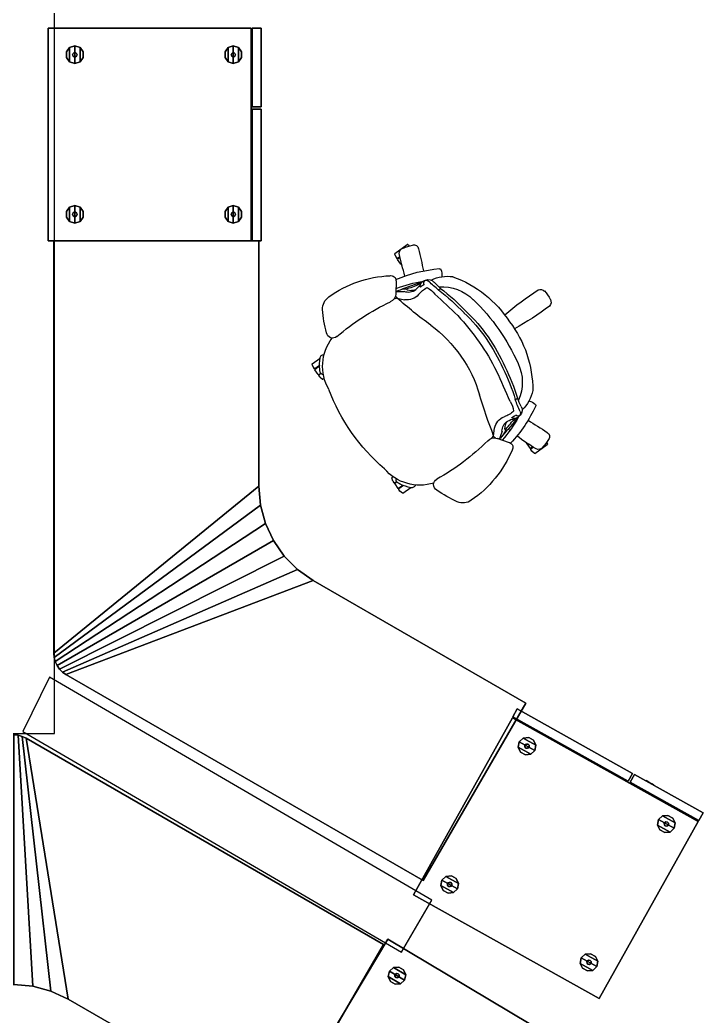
# Model space of a CAD drawing. Header units: inches. Extents: x 23 to 6400, y -2214 to 4412.
# Drawn here: x 1614.7 to 1691.7, y 176.3 to 288.7 of the extents above; entities that cross this region are included whole.
import ezdxf

# ---------------------------------------------------------------- set-up
doc = ezdxf.new("R2010")
doc.units = ezdxf.units.IN
doc.header["$LTSCALE"] = 96
doc.header["$MEASUREMENT"] = 0
doc.layers.add('A-FURN-EXIST', color=33, linetype='Continuous')

# ---------------------------------------------------------------- blocks, each defined once
blk = doc.blocks.new('A$C1C1D4BE0')
at = {"lineweight": -3}
for p, q in [((287.44, 66.36), (286.81, 65.46)), ((287.44, 66.36), (287.48, 66.38)), ((287.48, 66.38), (287.83, 66.24)), ((287.64, 65.52), (288.02, 66.06)), ((287.65, 65.53), (287.66, 65.52)), ((287.73, 65.52), (288.08, 66.02)), ((287.83, 66.24), (288.01, 66.12)), ((288.01, 66.12), (288.02, 66.06)), ((288.04, 65.5), (288.04, 65.5)), ((288.04, 65.5), (288.04, 65.5)), ((288.04, 65.5), (288.04, 65.5)), ((288.04, 65.5), (288.04, 65.5)), ((288.08, 66.02), (288.13, 66.03)), ((288.65, 65.67), (288.13, 66.03)), ((288.66, 65.61), (288.49, 65.38)), ((288.71, 65.58), (288.55, 65.34)), ((288.65, 65.67), (288.66, 65.61)), ((288.71, 65.58), (288.77, 65.59)), ((288.95, 65.46), (288.77, 65.59)), ((288.95, 65.46), (289.2, 65.18)), ((289.09, 64.99), (289.2, 65.13)), ((289.2, 65.18), (289.2, 65.13)), ((300.19, 57.21), (300.3, 57.36)), ((300.33, 57.38), (300.3, 57.36)), ((300.69, 57.24), (300.33, 57.38)), ((274.99, 57.04), (274, 55.63)), ((274.99, 57.04), (275.03, 57.06)), ((275.03, 57.06), (275.38, 56.92)), ((275.37, 56.45), (275.57, 56.74)), ((275.38, 56.92), (275.56, 56.79)), ((275.44, 56.44), (275.63, 56.7)), ((275.56, 56.79), (275.57, 56.74)), ((275.63, 56.7), (275.68, 56.71)), ((276.2, 56.34), (275.68, 56.71)), ((276.21, 56.29), (276.19, 56.26)), ((276.2, 56.34), (276.21, 56.29)), ((276.24, 56.25), (276.32, 56.26)), ((276.4, 56.21), (276.32, 56.26)), ((278.09, 56.89), (279.57, 56.9)), ((279.09, 56.4), (279.09, 56.4)), ((279.09, 56.4), (279.09, 56.4)), ((279.09, 56.4), (279.09, 56.4)), ((279.09, 56.4), (279.09, 56.4)), ((280.03, 56.76), (280.17, 57.14)), ((280.03, 56.76), (280.22, 55.93)), ((300.69, 57.24), (300.87, 57.12)), ((300.88, 57.06), (300.71, 56.82)), ((300.93, 57.02), (300.77, 56.79)), ((300.88, 57.06), (300.87, 57.12)), ((300.99, 57.03), (300.93, 57.02)), ((300.99, 57.03), (301.5, 56.67)), ((301.03, 56.41), (301.03, 56.41)), ((301.03, 56.41), (301.03, 56.41)), ((301.03, 56.41), (301.03, 56.41)), ((301.03, 56.41), (301.03, 56.41)), ((301.16, 56.11), (301.51, 56.61)), ((301.19, 56.04), (301.57, 56.58)), ((301.51, 56.61), (301.5, 56.67)), ((301.62, 56.59), (301.57, 56.58)), ((301.8, 56.46), (301.62, 56.59)), ((302.05, 56.17), (301.8, 56.46)), ((274, 55.59), (274, 55.63)), ((274.15, 55.39), (274, 55.59)), ((279.1, 55.62), (279.17, 55.16)), ((301.2, 56.05), (301.19, 56.05)), ((302.05, 56.13), (301.42, 55.23)), ((302.05, 56.13), (302.05, 56.17)), ((276.72, 51.97), (276.72, 51.98)), ((276.72, 51.97), (276.72, 51.98)), ((276.72, 51.98), (276.72, 51.98)), ((276.72, 51.97), (276.72, 51.97)), ((276.81, 51.84), (276.79, 51.84)), ((276.8, 51.84), (276.79, 51.84)), ((276.79, 51.84), (276.79, 51.84)), ((276.81, 51.84), (276.8, 51.84)), ((295.56, 45.88), (295.87, 46.15)), ((295.56, 45.88), (294.72, 45.78)), ((296.35, 44.11), (295.86, 45.5)), ((294.8, 44.62), (294.35, 44.53)), ((295.55, 44.88), (295.55, 44.88)), ((295.55, 44.88), (295.55, 44.88)), ((295.55, 44.88), (295.55, 44.88)), ((295.55, 44.88), (295.55, 44.88)), ((296.28, 42.28), (296.36, 42.23)), ((296.38, 42.15), (296.36, 42.23)), ((296.43, 42.13), (296.41, 42.1)), ((296.48, 42.14), (296.43, 42.13)), ((296.48, 42.14), (297, 41.78)), ((296.82, 41.46), (297.01, 41.72)), ((296.86, 41.4), (297.06, 41.69)), ((297.01, 41.72), (297, 41.78)), ((297.12, 41.7), (297.06, 41.69)), ((297.3, 41.57), (297.12, 41.7)), ((297.55, 41.24), (296.56, 39.83)), ((297.55, 41.28), (297.3, 41.57)), ((297.55, 41.24), (297.55, 41.28)), ((296.29, 39.89), (296.52, 39.82)), ((296.52, 39.82), (296.56, 39.83))]:
    blk.add_line(p, q, dxfattribs=at)
for points in [[(329.17, 95.4), (28.91, 95.4), (28.91, 103.36), (329.17, 103.36)], [(353.82, 56.28), (347.95, 52.87), (322.81, 95.98), (328.93, 98.96)]]:
    blk.add_lwpolyline(points, close=True, dxfattribs=at)
for centre, radius, start, end in [((281.28, 63.5), 1.68, 88.3413, 144.8306), ((280.37, 51.82), 13.39, 74.4635, 85.9043), ((286.84, 65.05), 0.418, 94.0643, 186.2869), ((287.58, 60.67), 4.85, 84.4733, 99.125), ((287.98, 64.3), 1.2, 65.5957, 86.7626), ((288.26, 65.04), 0.417, 5.7738, 58.5728), ((290.3, 57.01), 12.8, 144.3542, 177.4465), ((283.84, 64.03), 0.708, 317.6016, 80.777), ((287.73, 59.93), 5.24, 60.2874, 127.3793), ((282.37, 43.57), 22.37, 40.8423, 69.1576), ((304.31, 46.32), 26.35, 139.1711, 154.8262), ((278.05, 57.44), 0.548, 164.4072, 274.4141), ((279.54, 57.9), 0.992, 271.7837, 338.343), ((295.9, 54.2), 5.24, 342.6212, 49.7126), ((274.96, 55.94), 0.59, 84.5461, 167.7758), ((269.54, 29.75), 27.33, 72.955, 78.439), ((292.2, 50.71), 15.54, 156.5275, 175.3085), ((291.31, 51.93), 13.31, 158.1789, 171.8956), ((390.94, 13.82), 119.68, 159.1569, 160.4724), ((281.92, 55.61), 2.94, 164.3455, 179.6886), ((280.3, 56.13), 1.24, 145.0033, 167.3254), ((279.61, 56.4), 0.55, 115.8767, 126.1554), ((327.41, 57.53), 48.13, 180.8147, 181.8651), ((279.61, 56.4), 0.55, 40.8654, 74.4746), ((243.32, 23.97), 49.22, 36.1018, 41.7721), ((300.53, 56.45), 0.417, 51.4272, 104.2262), ((299.93, 55.93), 1.2, 23.2374, 44.4043), ((296.66, 54.32), 4.85, 10.875, 25.5267), ((278.67, 54.18), 4.68, 156.293, 169.5626), ((270.03, 58.21), 9.32, 333.744, 343.9291), ((279.04, 55.61), 0.0616, 10.127, 160.4725), ((278.03, 55.5), 1.36, 322.5491, 19.7693), ((278.5, 55), 0.688, 331.8448, 13.2431), ((278.51, 55.65), 1.73, 310.9566, 9.2355), ((301.02, 55.12), 0.418, 283.7131, 15.9357), ((274.53, 54.85), 0.496, 158.4053, 265.145), ((285.75, 98.35), 45.41, 255.6355, 258.853), ((278.9, 53.36), 0.887, 125.4319, 148.5081), ((278.64, 53.78), 0.393, 69.7751, 129.8413), ((276.52, 57.09), 3.54, 303.4698, 317.0615), ((279.34, 53.42), 0.888, 128.4074, 157.3483), ((278.77, 54.13), 0.023, 334.0607, 73.2322), ((281.23, 52.25), 2.63, 126.9991, 154.4546), ((281.72, 51.09), 4.15, 153.6599, 188.6934), ((278.74, 53.22), 0.8, 155.5285, 229.8645), ((278.9, 53.3), 0.919, 145.4214, 164.4379), ((278.54, 53.5), 0.512, 168.4737, 221.2321), ((278.33, 53.42), 0.348, 67.7618, 147.992), ((270.66, 45.46), 10.75, 38.075, 45.8212), ((278.48, 53.79), 0.0489, 251.0386, 330.3921), ((281.4, 54.75), 2.89, 208.2225, 231.0648), ((295.32, 62.07), 15.25, 216.6442, 253.358), ((276.86, 51.97), 0.142, 177.884, 248.8399), ((277.45, 53.45), 1.74, 248.3236, 275.7926), ((267.99, 42.07), 14.69, 41.838, 45.8302), ((283.7, 51.68), 4.94, 175.6399, 225.2045), ((278.4, 52.51), 0.835, 309.5676, 329.2262), ((299.09, 67.39), 25.44, 217.6106, 226.2806), ((299.27, 67.61), 25.44, 217.6106, 226.2806), ((333.62, 100.86), 72.51, 221.8265, 224.6201), ((277.45, 65.13), 26.35, 315.1738, 330.8289), ((301.09, 51.95), 0.708, 29.223, 152.3984), ((290.8, 44.51), 13.39, 24.0957, 35.5365), ((289.56, 54.76), 12.68, 199.7991, 237.3819), ((300.9, 70.28), 27.77, 227.135, 242.9624), ((301.47, 49.36), 1.68, 325.1694, 21.6587), ((295.69, 62.6), 19.65, 223.7774, 246.2226), ((295.88, 62.82), 19.65, 223.7774, 246.2226), ((292.28, 55.63), 12.8, 292.5535, 325.6458), ((296.66, 63.99), 22.82, 223.8813, 246.119), ((277.3, 0.17), 49.22, 68.2279, 73.8982), ((296.8, 45.81), 0.992, 131.657, 198.2163), ((-286.76, -1248.18), 1415.76, 65.88356, 66.03577), ((295.04, 44.08), 1.73, 100.7645, 159.0434), ((280.08, 90.67), 48.13, 288.1349, 289.1853), ((294.88, 45.93), 1.24, 302.6746, 324.9967), ((295.37, 45.37), 0.55, 35.5254, 69.1346), ((295.37, 45.37), 0.55, 343.8446, 354.1233), ((312.7, 18.51), 40.36, 139.6916, 146.3618), ((290.42, 54.15), 12.68, 232.6181, 270.2009), ((299.03, 67.43), 25.44, 243.7194, 252.3894), ((298.15, 65.26), 22.82, 243.4709, 253.0048), ((293.2, 46.49), 2.89, 238.9352, 261.7775), ((285.71, 55.25), 15.54, 294.6915, 313.4725), ((290.91, 45.47), 2.63, 315.5454, 343.0009), ((287.17, 54.83), 13.31, 298.1044, 311.8211), ((217.28, 135.42), 119.68, 309.5276, 310.8431), ((300.34, 36.98), 9.32, 126.0709, 136.256), ((297.07, 42.7), 3.54, 152.9385, 166.5302), ((295.06, 43.58), 1.36, 90.2307, 147.4509), ((294.43, 43.85), 0.688, 96.7569, 138.1552), ((294.81, 44.56), 0.0616, 309.5275, 99.873), ((273.77, 26.79), 27.33, 39.1563, 39.6871), ((293.83, 47.27), 2.94, 290.3114, 305.6545), ((296.87, 44.25), 0.548, 195.5859, 305.5928), ((248.45, 63.51), 40.36, 323.6382, 330.3084), ((289.53, 47.59), 4.94, 244.7955, 294.3601), ((292.13, 42.9), 0.835, 140.7738, 160.4324), ((285.87, 29.55), 14.69, 64.1698, 68.162), ((288.15, 33.22), 10.75, 64.1788, 71.925), ((292.67, 43.46), 0.8, 240.1355, 314.4715), ((293.01, 43.37), 0.512, 248.7679, 301.5263), ((292.7, 43.64), 0.919, 305.5621, 324.5786), ((293.3, 43.41), 0.0489, 139.6079, 218.9614), ((292.66, 44.09), 0.888, 312.6517, 341.5926), ((293, 43.14), 0.348, 322.008, 42.2382), ((292.75, 43.66), 0.887, 321.4919, 344.5681), ((293.52, 43.8), 0.023, 36.7678, 135.9393), ((293.24, 43.56), 0.393, 340.1587, 40.2249), ((273.77, 26.79), 27.33, 31.561, 37.045), ((289.65, 45.54), 4.15, 281.3066, 316.3401), ((293.33, 42.33), 1.74, 194.2074, 221.6764), ((332.68, 65.49), 45.41, 211.147, 214.3645), ((279.7, 40.61), 0.648, 156.2382, 224.7345), ((292.15, 41.28), 0.151, 223.7089, 291.2298), ((296.52, 40.84), 0.59, 302.2242, 25.4539), ((282.16, 43.28), 4.28, 226.8902, 242.2976), ((280.5, 40.06), 0.658, 240.578, 313.1097), ((295.65, 40.06), 0.496, 204.855, 311.5947), ((293.6, 43.72), 4.68, 300.4374, 313.707)]:
    blk.add_arc(centre, radius, start, end, dxfattribs=at)
at = {"lineweight": -3, "flags": 1}
for tag, p, rotation in [('CAPPN', (29.08, 175.22, 27.25), 90), ('CAPMG', (29.08, 175.22, 27.25), 90), ('CAPMC', (29.08, 175.22, 27.25), 90), ('CAPQT', (29.08, 175.22, 27.25), 90), ('CAPDH', (29.08, 175.22, 27.25), 90), ('CAPGC', (29.08, 175.22, 27.25), 90), ('CAPPN', (29.08, 175.22, 26.75), 90), ('CAPMG', (29.08, 175.22, 26.75), 90), ('CAPMC', (29.08, 175.22, 26.75), 90), ('CAPQT', (29.08, 175.22, 26.75), 90), ('CAPDH', (29.08, 175.22, 26.75), 90), ('CAPGC', (29.08, 175.22, 26.75), 90), ('CAPPN', (53.08, 175.22, 27.25), 180), ('CAPMG', (53.08, 175.22, 27.25), 180), ('CAPMC', (53.08, 175.22, 27.25), 180), ('CAPQT', (53.08, 175.22, 27.25), 180), ('CAPDH', (53.08, 175.22, 27.25), 180), ('CAPGC', (53.08, 175.22, 27.25), 180), ('CAPPN', (109.07, 175.22, 27.25), 90), ('CAPMG', (109.07, 175.22, 27.25), 90), ('CAPMC', (109.07, 175.22, 27.25), 90), ('CAPQT', (109.07, 175.22, 27.25), 90), ('CAPDH', (109.07, 175.22, 27.25), 90), ('CAPGC', (109.07, 175.22, 27.25), 90), ('CAPPN', (109.07, 175.22, 26.75), 90), ('CAPMG', (109.07, 175.22, 26.75), 90), ('CAPMC', (109.07, 175.22, 26.75), 90), ('CAPQT', (109.07, 175.22, 26.75), 90), ('CAPDH', (109.07, 175.22, 26.75), 90), ('CAPGC', (109.07, 175.22, 26.75), 90), ('CAPPN', (133.07, 175.22, 27.25), 180), ('CAPMG', (133.07, 175.22, 27.25), 180), ('CAPMC', (133.07, 175.22, 27.25), 180), ('CAPQT', (133.07, 175.22, 27.25), 180), ('CAPDH', (133.07, 175.22, 27.25), 180), ('CAPGC', (133.07, 175.22, 27.25), 180), ('CAPPN', (247.06, 175.11, 27.25), 180), ('CAPMG', (247.06, 175.11, 27.25), 180), ('CAPMC', (247.06, 175.11, 27.25), 180), ('CAPQT', (247.06, 175.11, 27.25), 180), ('CAPDH', (247.06, 175.11, 27.25), 180), ('CAPGC', (247.06, 175.11, 27.25), 180), ('CAPPN', (346.3, 144.91, 28.25), 239.7332), ('CAPMG', (346.3, 144.91, 28.25), 239.7332), ('CAPMC', (346.3, 144.91, 28.25), 239.7332), ('CAPQT', (346.3, 144.91, 28.25), 239.7332), ('CAPDH', (346.3, 144.91, 28.25), 239.7332), ('CAPGC', (346.3, 144.91, 28.25), 239.7332), ('CAPPN', (109.06, 103.11, 27.25), 90), ('CAPMG', (109.06, 103.11, 27.25), 90), ('CAPMC', (109.06, 103.11, 27.25), 90), ('CAPQT', (109.06, 103.11, 27.25), 90), ('CAPDH', (109.06, 103.11, 27.25), 90), ('CAPGC', (109.06, 103.11, 27.25), 90), ('CAPPN', (199.06, 103.11, 27.25), 180), ('CAPMG', (199.06, 103.11, 27.25), 180), ('CAPMC', (199.06, 103.11, 27.25), 180), ('CAPQT', (199.06, 103.11, 27.25), 180), ('CAPDH', (199.06, 103.11, 27.25), 180), ('CAPGC', (199.06, 103.11, 27.25), 180), ('CAPPN', (247.06, 103.11, 27.25), 180), ('CAPMG', (247.06, 103.11, 27.25), 180), ('CAPMC', (247.06, 103.11, 27.25), 180), ('CAPQT', (247.06, 103.11, 27.25), 180), ('CAPDH', (247.06, 103.11, 27.25), 180), ('CAPGC', (247.06, 103.11, 27.25), 180), ('CAPPN', (273.39, 103.26), 180), ('CAPMG', (273.39, 103.26), 180), ('CAPMC', (273.39, 103.26), 180), ('CAPQT', (273.39, 103.26), 180), ('CAPDH', (273.39, 103.26), 180), ('CAPGC', (273.39, 103.26), 180), ('CAPPN', (247.92, 96.11, 27.25), 270), ('CAPMG', (247.92, 96.11, 27.25), 270), ('CAPMC', (247.92, 96.11, 27.25), 270), ('CAPQT', (247.92, 96.11, 27.25), 270), ('CAPDH', (247.92, 96.11, 27.25), 270), ('CAPGC', (247.92, 96.11, 27.25), 270), ('CAPPN', (352.41, 58, 28.25), 120), ('CAPMG', (352.41, 58, 28.25), 120), ('CAPMC', (352.41, 58, 28.25), 120), ('CAPQT', (352.41, 58, 28.25), 120), ('CAPDH', (352.41, 58, 28.25), 120), ('CAPGC', (352.41, 58, 28.25), 120), ('CAPPN', (364.65, 37.2), 120.8037), ('CAPMG', (364.65, 37.2), 120.8037), ('CAPMC', (364.65, 37.2), 120.8037), ('CAPQT', (364.65, 37.2), 120.8037), ('CAPDH', (364.65, 37.2), 120.8037), ('CAPGC', (364.65, 37.2), 120.8037), ('CAPPN', (359.05, 33.97), 119.1963), ('CAPMG', (359.05, 33.97), 119.1963), ('CAPMC', (359.05, 33.97), 119.1963), ('CAPQT', (359.05, 33.97), 119.1963), ('CAPDH', (359.05, 33.97), 119.1963), ('CAPGC', (359.05, 33.97), 119.1963)]:
    blk.add_attdef(tag, p, '', height=0.001, rotation=rotation, dxfattribs=at)
for tag, p in [('CAPPN', (109.92, 96.11, 27.25)), ('CAPMG', (109.92, 96.11, 27.25)), ('CAPMC', (109.92, 96.11, 27.25)), ('CAPQT', (109.92, 96.11, 27.25)), ('CAPDH', (109.92, 96.11, 27.25)), ('CAPGC', (109.92, 96.11, 27.25)), ('CAPPN', (157.92, 96.11, 27.25)), ('CAPMG', (157.92, 96.11, 27.25)), ('CAPMC', (157.92, 96.11, 27.25)), ('CAPQT', (157.92, 96.11, 27.25)), ('CAPDH', (157.92, 96.11, 27.25)), ('CAPGC', (157.92, 96.11, 27.25)), ('CAPPN', (249.58, 96.11)), ('CAPMG', (249.58, 96.11)), ('CAPMC', (249.58, 96.11)), ('CAPQT', (249.58, 96.11)), ('CAPDH', (249.58, 96.11)), ('CAPGC', (249.58, 96.11)), ('CAPPN', (273.58, 96.11, 28.25)), ('CAPMG', (273.58, 96.11, 28.25)), ('CAPMC', (273.58, 96.11, 28.25)), ('CAPQT', (273.58, 96.11, 28.25)), ('CAPDH', (273.58, 96.11, 28.25)), ('CAPGC', (273.58, 96.11, 28.25)), ('CAPPN', (29.94, 24.11, 27.25)), ('CAPMG', (29.94, 24.11, 27.25)), ('CAPMC', (29.94, 24.11, 27.25)), ('CAPQT', (29.94, 24.11, 27.25)), ('CAPDH', (29.94, 24.11, 27.25)), ('CAPGC', (29.94, 24.11, 27.25)), ('CAPPN', (109.92, 24.11, 27.25)), ('CAPMG', (109.92, 24.11, 27.25)), ('CAPMC', (109.92, 24.11, 27.25)), ('CAPQT', (109.92, 24.11, 27.25)), ('CAPDH', (109.92, 24.11, 27.25)), ('CAPGC', (109.92, 24.11, 27.25))]:
    blk.add_attdef(tag, p, '', height=0.001, dxfattribs=at)
at = {"lineweight": -3}
mesh = blk.add_polyface(dxfattribs=at)
corners = [(359.13, 106.11, 27), (329.68, 101.36, 27), (352.95, 141.65, 27), (372.97, 130.09, 27), (329.32, 99.99, 27), (357.49, 99.99, 27), (357.67, 97.86, 27), (329.36, 99.51, 27), (358.23, 95.8, 27), (329.48, 99.05, 27), (359.13, 93.86, 27), (329.68, 98.61, 27), (352.95, 58.32, 27), (372.97, 69.88, 27), (329.36, 100.46, 27), (357.67, 102.11, 27), (329.48, 100.93, 27), (358.23, 104.18, 27)]
mesh.append_faces([[corners[k] for k in face] for face in [(0, 1, 2, 3)]], dxfattribs={"vtx0": -1})
mesh.append_faces([[corners[k] for k in face] for face in [(4, 5, 6, 7), (8, 9, 7, 6), (9, 8, 10, 11), (5, 4, 14, 15), (15, 14, 16, 17), (1, 0, 17, 16)]], dxfattribs={"vtx0": -1, "vtx2": -1})
mesh.append_faces([[corners[k] for k in face] for face in [(12, 11, 10, 13)]], dxfattribs={"vtx1": -1})
mesh = blk.add_polyface(dxfattribs=at)
corners = [(329.68, 101.36, 28.25), (359.13, 106.11, 28.25), (372.97, 130.09, 28.25), (352.95, 141.65, 28.25), (358.23, 104.18, 28.25), (329.48, 100.93, 28.25), (329.36, 100.46, 28.25), (357.67, 102.11, 28.25), (357.67, 97.86, 28.25), (357.49, 99.99, 28.25), (329.32, 99.99, 28.25), (329.36, 99.51, 28.25), (329.48, 99.05, 28.25), (358.23, 95.8, 28.25), (359.13, 93.86, 28.25), (329.68, 98.61, 28.25), (372.97, 69.88, 28.25), (352.95, 58.32, 28.25)]
mesh.append_faces([[corners[k] for k in face] for face in [(0, 1, 2, 3)]], dxfattribs={"vtx0": -1})
mesh.append_faces([[corners[k] for k in face] for face in [(16, 14, 15, 17)]], dxfattribs={"vtx1": -1})
mesh.append_faces([[corners[k] for k in face] for face in [(4, 1, 0, 5), (5, 6, 7, 4), (8, 9, 10, 11), (11, 12, 13, 8), (14, 13, 12, 15), (6, 10, 9, 7)]], dxfattribs={"vtx1": -1, "vtx3": -1})
mesh = blk.add_polyface(dxfattribs=at)
corners = [(249.58, 96.11, 63.53), (273.58, 96.11, 63.53), (273.58, 96.11, 0.5), (249.58, 96.11, 0.5), (249.58, 73.24, 63.53), (273.58, 73.24, 63.53), (273.58, 73.24, 0.5), (249.58, 73.24, 0.5)]
mesh.append_faces([[corners[k] for k in face] for face in [(0, 1, 2, 3), (0, 4, 5, 1), (6, 2, 1, 5), (4, 0, 3, 7), (4, 7, 6, 5), (7, 3, 2, 6)]])
mesh = blk.add_polyface(dxfattribs=at)
corners = [(311.88, 66.24, 27), (322.49, 94.11, 27), (345.75, 53.82, 27), (325.73, 42.26, 27), (321.49, 95.12, 27), (307.4, 70.72, 27), (305.46, 71.62, 27), (321.05, 95.32, 27), (303.4, 72.18, 27), (320.59, 95.45, 27), (301.27, 72.36, 27), (320.11, 95.49, 27), (273.58, 95.49, 27), (273.58, 72.36, 27), (321.88, 94.84, 27), (309.15, 69.5, 27), (322.22, 94.5, 27), (310.66, 67.99, 27)]
mesh.append_faces([[corners[k] for k in face] for face in [(0, 1, 2, 3)]], dxfattribs={"vtx0": -1})
mesh.append_faces([[corners[k] for k in face] for face in [(4, 5, 6, 7), (8, 9, 7, 6), (9, 8, 10, 11), (5, 4, 14, 15), (15, 14, 16, 17), (1, 0, 17, 16)]], dxfattribs={"vtx0": -1, "vtx2": -1})
mesh.append_faces([[corners[k] for k in face] for face in [(12, 11, 10, 13)]], dxfattribs={"vtx1": -1})
mesh = blk.add_polyface(dxfattribs=at)
corners = [(322.49, 94.11, 28.25), (311.88, 66.24, 28.25), (325.73, 42.26, 28.25), (345.75, 53.82, 28.25), (310.66, 67.99, 28.25), (322.22, 94.5, 28.25), (321.88, 94.84, 28.25), (309.15, 69.5, 28.25), (305.46, 71.62, 28.25), (307.4, 70.72, 28.25), (321.49, 95.12, 28.25), (321.05, 95.32, 28.25), (320.59, 95.45, 28.25), (303.4, 72.18, 28.25), (301.27, 72.36, 28.25), (320.11, 95.49, 28.25), (273.58, 72.36, 28.25), (273.58, 95.49, 28.25)]
mesh.append_faces([[corners[k] for k in face] for face in [(0, 1, 2, 3)]], dxfattribs={"vtx0": -1})
mesh.append_faces([[corners[k] for k in face] for face in [(16, 14, 15, 17)]], dxfattribs={"vtx1": -1})
mesh.append_faces([[corners[k] for k in face] for face in [(4, 1, 0, 5), (5, 6, 7, 4), (8, 9, 10, 11), (11, 12, 13, 8), (14, 13, 12, 15), (6, 10, 9, 7)]], dxfattribs={"vtx1": -1, "vtx3": -1})
mesh = blk.add_polyface(dxfattribs=at)
corners = [(251.77, 92.52), (251.77, 92.52, 0.12), (251.58, 93.11, 0.12), (251.58, 93.11), (251.77, 93.71, 0.12), (251.77, 93.71), (252.9, 94.05), (252.9, 94.05, 0.12), (253.4, 93.71, 0.12), (253.4, 93.71), (252.27, 94.05), (252.27, 94.05, 0.12), (253.58, 93.11), (253.58, 93.11, 0.12), (253.4, 92.52, 0.12), (253.4, 92.52), (252.9, 92.17), (252.9, 92.17, 0.12), (252.27, 92.17, 0.12), (252.27, 92.17)]
mesh.append_faces([[corners[k] for k in face] for face in [(0, 1, 2, 3), (3, 2, 4, 5), (6, 7, 8, 9), (10, 11, 7, 6), (12, 13, 14, 15), (9, 8, 13, 12), (16, 17, 18, 19), (15, 14, 17, 16), (5, 4, 11, 10), (19, 18, 1, 0)]])
mesh.append_faces([[corners[k] for k in face] for face in [(4, 8, 7, 11)]], dxfattribs={"vtx0": -1})
mesh.append_faces([[corners[k] for k in face] for face in [(2, 13, 8, 4)]], dxfattribs={"vtx0": -1, "vtx2": -1})
mesh.append_faces([[corners[k] for k in face] for face in [(2, 1, 14, 13)]], dxfattribs={"vtx1": -1, "vtx3": -1})
mesh.append_faces([[corners[k] for k in face] for face in [(1, 18, 17, 14)]], dxfattribs={"vtx3": -1})
mesh = blk.add_polyface(dxfattribs=at)
corners = [(252.83, 93.05, 0.12), (252.83, 93.17, 0.12), (252.83, 93.17, 0.5), (252.83, 93.05, 0.5), (252.43, 92.92, 0.5), (252.33, 93.05, 0.5), (252.33, 93.05, 0.12), (252.43, 92.92, 0.12), (252.33, 93.17, 0.5), (252.33, 93.17, 0.12), (252.74, 93.3, 0.12), (252.58, 93.36, 0.12), (252.58, 93.36, 0.5), (252.74, 93.3, 0.5), (252.43, 93.3, 0.5), (252.43, 93.3, 0.12), (252.58, 92.86, 0.5), (252.58, 92.86, 0.12), (252.74, 92.92, 0.12), (252.74, 92.92, 0.5)]
mesh.append_faces([[corners[k] for k in face] for face in [(0, 1, 2, 3), (4, 5, 6, 7), (5, 8, 9, 6), (10, 11, 12, 13), (14, 12, 11, 15), (8, 14, 15, 9), (16, 4, 7, 17), (17, 18, 19, 16), (1, 10, 13, 2), (18, 0, 3, 19)]])
mesh = blk.add_polyface(dxfattribs=at)
corners = [(269.77, 92.52), (269.77, 92.52, 0.12), (269.58, 93.11, 0.12), (269.58, 93.11), (269.77, 93.71), (269.77, 93.71, 0.12), (270.27, 94.05, 0.12), (270.27, 94.05), (270.27, 92.17), (270.27, 92.17, 0.12), (270.9, 94.05), (270.9, 94.05, 0.12), (271.4, 93.71, 0.12), (271.4, 93.71), (271.58, 93.11), (271.58, 93.11, 0.12), (271.4, 92.52, 0.12), (271.4, 92.52), (270.9, 92.17, 0.12), (270.9, 92.17)]
mesh.append_faces([[corners[k] for k in face] for face in [(0, 1, 2, 3), (4, 5, 6, 7), (3, 2, 5, 4), (8, 9, 1, 0), (10, 11, 12, 13), (14, 15, 16, 17), (13, 12, 15, 14), (17, 16, 18, 19), (7, 6, 11, 10), (19, 18, 9, 8)]])
mesh.append_faces([[corners[k] for k in face] for face in [(5, 12, 11, 6)]], dxfattribs={"vtx0": -1})
mesh.append_faces([[corners[k] for k in face] for face in [(2, 15, 12, 5)]], dxfattribs={"vtx0": -1, "vtx2": -1})
mesh.append_faces([[corners[k] for k in face] for face in [(2, 1, 16, 15)]], dxfattribs={"vtx1": -1, "vtx3": -1})
mesh.append_faces([[corners[k] for k in face] for face in [(1, 9, 18, 16)]], dxfattribs={"vtx3": -1})
mesh = blk.add_polyface(dxfattribs=at)
corners = [(270.83, 93.05, 0.12), (270.83, 93.17, 0.12), (270.83, 93.17, 0.5), (270.83, 93.05, 0.5), (270.74, 92.92, 0.12), (270.74, 92.92, 0.5), (270.74, 93.3, 0.12), (270.74, 93.3, 0.5), (270.33, 93.05, 0.5), (270.33, 93.17, 0.5), (270.33, 93.17, 0.12), (270.33, 93.05, 0.12), (270.43, 92.92, 0.5), (270.43, 92.92, 0.12), (270.43, 93.3, 0.5), (270.58, 93.36, 0.5), (270.58, 93.36, 0.12), (270.43, 93.3, 0.12), (270.58, 92.86, 0.5), (270.58, 92.86, 0.12)]
mesh.append_faces([[corners[k] for k in face] for face in [(0, 1, 2, 3), (4, 0, 3, 5), (1, 6, 7, 2), (8, 9, 10, 11), (12, 8, 11, 13), (14, 15, 16, 17), (9, 14, 17, 10), (18, 12, 13, 19), (6, 16, 15, 7), (19, 4, 5, 18)]])
mesh = blk.add_polyface(dxfattribs=at)
corners = [(253.58, 75.24), (253.58, 75.24, 0.12), (253.4, 74.64, 0.12), (253.4, 74.64), (253.4, 75.83), (253.4, 75.83, 0.12), (252.9, 74.3, 0.12), (252.9, 74.3), (252.9, 76.17), (252.9, 76.17, 0.12), (252.27, 74.3), (252.27, 74.3, 0.12), (251.77, 74.64, 0.12), (251.77, 74.64), (251.58, 75.24), (251.58, 75.24, 0.12), (251.77, 75.83, 0.12), (251.77, 75.83), (252.27, 76.17, 0.12), (252.27, 76.17)]
mesh.append_faces([[corners[k] for k in face] for face in [(0, 1, 2, 3), (4, 5, 1, 0), (3, 2, 6, 7), (8, 9, 5, 4), (10, 11, 12, 13), (14, 15, 16, 17), (17, 16, 18, 19), (13, 12, 15, 14), (7, 6, 11, 10), (19, 18, 9, 8)]])
mesh.append_faces([[corners[k] for k in face] for face in [(16, 5, 9, 18)]], dxfattribs={"vtx0": -1})
mesh.append_faces([[corners[k] for k in face] for face in [(15, 1, 5, 16)]], dxfattribs={"vtx0": -1, "vtx2": -1})
mesh.append_faces([[corners[k] for k in face] for face in [(15, 12, 2, 1)]], dxfattribs={"vtx1": -1, "vtx3": -1})
mesh.append_faces([[corners[k] for k in face] for face in [(12, 11, 6, 2)]], dxfattribs={"vtx3": -1})
mesh = blk.add_polyface(dxfattribs=at)
corners = [(252.58, 74.99, 0.5), (252.43, 75.05, 0.5), (252.43, 75.05, 0.12), (252.58, 74.99, 0.12), (252.74, 75.05, 0.12), (252.74, 75.05, 0.5), (252.83, 75.17, 0.12), (252.83, 75.3, 0.12), (252.83, 75.3, 0.5), (252.83, 75.17, 0.5), (252.74, 75.42, 0.12), (252.74, 75.42, 0.5), (252.33, 75.17, 0.5), (252.33, 75.3, 0.5), (252.33, 75.3, 0.12), (252.33, 75.17, 0.12), (252.43, 75.42, 0.5), (252.43, 75.42, 0.12), (252.58, 75.49, 0.5), (252.58, 75.49, 0.12)]
mesh.append_faces([[corners[k] for k in face] for face in [(0, 1, 2, 3), (3, 4, 5, 0), (6, 7, 8, 9), (7, 10, 11, 8), (12, 13, 14, 15), (13, 16, 17, 14), (16, 18, 19, 17), (10, 19, 18, 11), (1, 12, 15, 2), (4, 6, 9, 5)]])
mesh = blk.add_polyface(dxfattribs=at)
corners = [(271.58, 75.24), (271.58, 75.24, 0.12), (271.4, 74.64, 0.12), (271.4, 74.64), (271.4, 75.83), (271.4, 75.83, 0.12), (270.27, 74.3), (270.27, 74.3, 0.12), (269.77, 74.64, 0.12), (269.77, 74.64), (270.9, 74.3), (270.9, 74.3, 0.12), (269.58, 75.24), (269.58, 75.24, 0.12), (269.77, 75.83, 0.12), (269.77, 75.83), (270.27, 76.17, 0.12), (270.27, 76.17), (270.9, 76.17, 0.12), (270.9, 76.17)]
mesh.append_faces([[corners[k] for k in face] for face in [(0, 1, 2, 3), (4, 5, 1, 0), (6, 7, 8, 9), (10, 11, 7, 6), (12, 13, 14, 15), (15, 14, 16, 17), (17, 16, 18, 19), (9, 8, 13, 12), (3, 2, 11, 10), (19, 18, 5, 4)]])
mesh.append_faces([[corners[k] for k in face] for face in [(14, 5, 18, 16)]], dxfattribs={"vtx0": -1})
mesh.append_faces([[corners[k] for k in face] for face in [(13, 1, 5, 14)]], dxfattribs={"vtx0": -1, "vtx2": -1})
mesh.append_faces([[corners[k] for k in face] for face in [(13, 8, 2, 1)]], dxfattribs={"vtx1": -1, "vtx3": -1})
mesh.append_faces([[corners[k] for k in face] for face in [(8, 7, 11, 2)]], dxfattribs={"vtx3": -1})
mesh = blk.add_polyface(dxfattribs=at)
corners = [(270.58, 74.99, 0.5), (270.43, 75.05, 0.5), (270.43, 75.05, 0.12), (270.58, 74.99, 0.12), (270.74, 75.05, 0.12), (270.74, 75.05, 0.5), (270.83, 75.17, 0.12), (270.83, 75.3, 0.12), (270.83, 75.3, 0.5), (270.83, 75.17, 0.5), (270.74, 75.42, 0.12), (270.74, 75.42, 0.5), (270.33, 75.17, 0.5), (270.33, 75.3, 0.5), (270.33, 75.3, 0.12), (270.33, 75.17, 0.12), (270.43, 75.42, 0.5), (270.43, 75.42, 0.12), (270.58, 75.49, 0.5), (270.58, 75.49, 0.12)]
mesh.append_faces([[corners[k] for k in face] for face in [(0, 1, 2, 3), (3, 4, 5, 0), (6, 7, 8, 9), (7, 10, 11, 8), (12, 13, 14, 15), (13, 16, 17, 14), (16, 18, 19, 17), (10, 19, 18, 11), (1, 12, 15, 2), (4, 6, 9, 5)]])
mesh = blk.add_polyface(dxfattribs=at)
corners = [(249.58, 73.11, 63.53), (249.58, 72.11, 63.53), (258.46, 72.11, 63.53), (258.46, 73.11, 63.53), (249.58, 72.11, 0.5), (258.46, 72.11, 0.5), (249.58, 73.11, 0.5), (258.46, 73.11, 0.5)]
mesh.append_faces([[corners[k] for k in face] for face in [(0, 1, 2, 3), (4, 5, 2, 1), (1, 0, 6, 4), (2, 5, 7, 3), (4, 6, 7, 5)]])
mesh = blk.add_polyface(dxfattribs=at)
corners = [(258.71, 72.11, 47.12), (258.71, 73.11, 47.12), (258.71, 73.11, 35.75), (258.71, 72.11, 35.75), (273.58, 72.11, 47.12), (273.58, 72.11, 35.75), (273.58, 73.11, 35.75), (273.58, 73.11, 47.12)]
mesh.append_faces([[corners[k] for k in face] for face in [(0, 1, 2, 3), (4, 5, 6, 7), (3, 5, 4, 0), (2, 6, 5, 3), (1, 0, 4, 7)]])
mesh = blk.add_polyface(dxfattribs=at)
corners = [(258.71, 72.11, 63.53), (258.71, 73.11, 63.53), (258.71, 73.11, 47.47), (258.71, 72.11, 47.47), (273.58, 72.11, 63.53), (273.58, 72.11, 47.47), (273.58, 73.11, 47.47), (273.58, 73.11, 63.53)]
mesh.append_faces([[corners[k] for k in face] for face in [(0, 1, 2, 3), (4, 5, 6, 7), (3, 5, 4, 0), (1, 0, 4, 7), (2, 6, 5, 3)]])
mesh = blk.add_polyface(dxfattribs=at)
corners = [(258.71, 73.11, 35.38), (258.71, 72.11, 35.38), (273.58, 72.11, 35.38), (273.58, 73.11, 35.38), (258.71, 73.11, 24), (273.58, 73.11, 24), (273.58, 72.11, 24), (258.71, 72.11, 24)]
mesh.append_faces([[corners[k] for k in face] for face in [(0, 1, 2, 3), (4, 5, 6, 7), (2, 6, 5, 3), (7, 6, 2, 1), (1, 0, 4, 7)]])
mesh = blk.add_polyface(dxfattribs=at)
corners = [(258.71, 72.11, 23.62), (258.71, 73.11, 23.62), (258.71, 73.11, 12.25), (258.71, 72.11, 12.25), (273.58, 72.11, 23.62), (273.58, 72.11, 12.25), (273.58, 73.11, 12.25), (273.58, 73.11, 23.62)]
mesh.append_faces([[corners[k] for k in face] for face in [(0, 1, 2, 3), (4, 5, 6, 7), (3, 5, 4, 0), (2, 6, 5, 3), (1, 0, 4, 7)]])
mesh = blk.add_polyface(dxfattribs=at)
corners = [(258.71, 72.11, 11.88), (258.71, 73.11, 11.88), (258.71, 73.11, 0.5), (258.71, 72.11, 0.5), (273.58, 72.11, 11.88), (273.58, 72.11, 0.5), (273.58, 73.11, 0.5), (273.58, 73.11, 11.88)]
mesh.append_faces([[corners[k] for k in face] for face in [(0, 1, 2, 3), (4, 5, 6, 7), (3, 5, 4, 0), (1, 0, 4, 7), (2, 6, 5, 3)]])
mesh = blk.add_polyface(dxfattribs=at)
corners = [(255.96, 72.08, 49.47), (256.02, 72.08, 49.22), (256.71, 72.08, 49.91), (256.46, 72.08, 49.97), (256.21, 72.08, 49.91), (256.02, 72.08, 49.72), (256.46, 72.08, 48.97), (256.71, 72.08, 49.06), (256.9, 72.08, 49.22), (256.96, 72.08, 49.47), (256.21, 72.08, 49.06), (256.9, 72.08, 49.72)]
mesh.append_faces([[corners[k] for k in face] for face in [(0, 3, 4, 5)]], dxfattribs={"vtx0": -1})
mesh.append_faces([[corners[k] for k in face] for face in [(0, 1, 2, 3), (10, 6, 9, 11), (1, 10, 11, 2)]], dxfattribs={"vtx1": -1, "vtx3": -1})
mesh.append_faces([[corners[k] for k in face] for face in [(6, 7, 8, 9)]], dxfattribs={"vtx3": -1})
mesh = blk.add_polyface(dxfattribs=at)
corners = [(364.65, 37.2, 63.53), (352.36, 57.82, 63.53), (352.36, 57.82, 0.5), (364.65, 37.2, 0.5), (384.3, 48.92, 63.53), (372.01, 69.53, 63.53), (372.01, 69.53, 0.5), (384.3, 48.92, 0.5)]
mesh.append_faces([[corners[k] for k in face] for face in [(0, 1, 2, 3), (0, 4, 5, 1), (6, 2, 1, 5), (4, 0, 3, 7), (4, 7, 6, 5), (7, 3, 2, 6)]])
mesh = blk.add_polyface(dxfattribs=at)
corners = [(357.4, 56.38), (357.4, 56.38, 0.12), (356.98, 55.92, 0.12), (356.98, 55.92), (356.38, 55.78), (356.38, 55.78, 0.12), (355.83, 56.03, 0.12), (355.83, 56.03), (357.44, 56.99), (357.44, 56.99, 0.12), (355.51, 56.57), (355.51, 56.57, 0.12), (355.55, 57.17, 0.12), (355.55, 57.17), (355.96, 57.64), (355.96, 57.64, 0.12), (356.57, 57.78, 0.12), (356.57, 57.78), (357.12, 57.53, 0.12), (357.12, 57.53)]
mesh.append_faces([[corners[k] for k in face] for face in [(0, 1, 2, 3), (4, 5, 6, 7), (3, 2, 5, 4), (8, 9, 1, 0), (10, 11, 12, 13), (14, 15, 16, 17), (13, 12, 15, 14), (17, 16, 18, 19), (7, 6, 11, 10), (19, 18, 9, 8)]])
mesh.append_faces([[corners[k] for k in face] for face in [(5, 12, 11, 6)]], dxfattribs={"vtx0": -1})
mesh.append_faces([[corners[k] for k in face] for face in [(2, 15, 12, 5)]], dxfattribs={"vtx0": -1, "vtx2": -1})
mesh.append_faces([[corners[k] for k in face] for face in [(2, 1, 16, 15)]], dxfattribs={"vtx1": -1, "vtx3": -1})
mesh.append_faces([[corners[k] for k in face] for face in [(1, 9, 18, 16)]], dxfattribs={"vtx3": -1})
mesh = blk.add_polyface(dxfattribs=at)
corners = [(356.4, 57.02, 0.12), (356.29, 56.96, 0.12), (356.29, 56.96, 0.5), (356.4, 57.02, 0.5), (356.55, 57.01, 0.12), (356.55, 57.01, 0.5), (356.23, 56.82, 0.12), (356.23, 56.82, 0.5), (356.65, 56.59, 0.5), (356.55, 56.53, 0.5), (356.55, 56.53, 0.12), (356.65, 56.59, 0.12), (356.71, 56.74, 0.5), (356.71, 56.74, 0.12), (356.39, 56.55, 0.5), (356.26, 56.65, 0.5), (356.26, 56.65, 0.12), (356.39, 56.55, 0.12), (356.69, 56.91, 0.5), (356.69, 56.91, 0.12)]
mesh.append_faces([[corners[k] for k in face] for face in [(0, 1, 2, 3), (4, 0, 3, 5), (1, 6, 7, 2), (8, 9, 10, 11), (12, 8, 11, 13), (14, 15, 16, 17), (9, 14, 17, 10), (18, 12, 13, 19), (6, 16, 15, 7), (19, 4, 5, 18)]])
mesh = blk.add_polyface(dxfattribs=at)
corners = [(359.05, 33.97, 63.53), (347.34, 54.92, 63.53), (347.34, 54.92, 0.5), (359.05, 33.97, 0.5), (339.08, 22.81, 63.53), (327.37, 43.76, 63.53), (327.37, 43.76, 0.5), (339.08, 22.81, 0.5)]
mesh.append_faces([[corners[k] for k in face] for face in [(3, 2, 1, 0), (1, 5, 4, 0), (5, 1, 2, 6), (7, 3, 0, 4), (5, 6, 7, 4), (6, 2, 3, 7)]])
mesh = blk.add_polyface(dxfattribs=at)
corners = [(346.06, 49.84), (346.06, 49.84, 0.12), (346.67, 49.97, 0.12), (346.67, 49.97), (347.1, 50.42), (347.1, 50.42, 0.12), (347.16, 51.02, 0.12), (347.16, 51.02), (345.52, 50.11), (345.52, 50.11, 0.12), (346.85, 51.57), (346.85, 51.57, 0.12), (346.31, 51.84, 0.12), (346.31, 51.84), (345.7, 51.71), (345.7, 51.71, 0.12), (345.27, 51.26, 0.12), (345.27, 51.26), (345.21, 50.65, 0.12), (345.21, 50.65)]
mesh.append_faces([[corners[k] for k in face] for face in [(3, 2, 1, 0), (7, 6, 5, 4), (4, 5, 2, 3), (0, 1, 9, 8), (13, 12, 11, 10), (17, 16, 15, 14), (14, 15, 12, 13), (19, 18, 16, 17), (10, 11, 6, 7), (8, 9, 18, 19)]])
mesh.append_faces([[corners[k] for k in face] for face in [(5, 12, 15, 2)]], dxfattribs={"vtx0": -1, "vtx2": -1})
mesh.append_faces([[corners[k] for k in face] for face in [(15, 16, 1, 2)]], dxfattribs={"vtx1": -1, "vtx3": -1})
mesh.append_faces([[corners[k] for k in face] for face in [(6, 11, 12, 5)]], dxfattribs={"vtx2": -1})
mesh.append_faces([[corners[k] for k in face] for face in [(16, 18, 9, 1)]], dxfattribs={"vtx3": -1})
mesh = blk.add_polyface(dxfattribs=at)
corners = [(346.01, 51.03, 0.12), (346.12, 51.09, 0.12), (346.12, 51.09, 0.5), (346.01, 51.03, 0.5), (345.95, 50.88, 0.12), (345.95, 50.88, 0.5), (346.27, 51.07, 0.12), (346.27, 51.07, 0.5), (346.25, 50.59, 0.5), (346.36, 50.65, 0.5), (346.36, 50.65, 0.12), (346.25, 50.59, 0.12), (346.1, 50.61, 0.5), (346.1, 50.61, 0.12), (346.43, 50.79, 0.5), (346.4, 50.96, 0.5), (346.4, 50.96, 0.12), (346.43, 50.79, 0.12), (345.97, 50.72, 0.5), (345.97, 50.72, 0.12)]
mesh.append_faces([[corners[k] for k in face] for face in [(3, 2, 1, 0), (5, 3, 0, 4), (2, 7, 6, 1), (11, 10, 9, 8), (13, 11, 8, 12), (17, 16, 15, 14), (10, 17, 14, 9), (19, 13, 12, 18), (7, 15, 16, 6), (18, 5, 4, 19)]])
mesh = blk.add_polyface(dxfattribs=at)
corners = [(333.65, 30.23, 47.12), (334.52, 30.72, 47.12), (334.52, 30.72, 35.75), (333.65, 30.23, 35.75), (326.39, 43.21, 47.12), (326.39, 43.21, 35.75), (327.26, 43.7, 35.75), (327.26, 43.7, 47.12)]
mesh.append_faces([[corners[k] for k in face] for face in [(3, 2, 1, 0), (7, 6, 5, 4), (0, 4, 5, 3), (3, 5, 6, 2), (7, 4, 0, 1)]])
mesh = blk.add_polyface(dxfattribs=at)
corners = [(333.65, 30.23, 63.53), (334.52, 30.72, 63.53), (334.52, 30.72, 47.47), (333.65, 30.23, 47.47), (326.39, 43.21, 63.53), (326.39, 43.21, 47.47), (327.26, 43.7, 47.47), (327.26, 43.7, 63.53)]
mesh.append_faces([[corners[k] for k in face] for face in [(3, 2, 1, 0), (7, 6, 5, 4), (0, 4, 5, 3), (7, 4, 0, 1), (3, 5, 6, 2)]])
mesh = blk.add_polyface(dxfattribs=at)
corners = [(334.52, 30.72, 35.38), (333.65, 30.23, 35.38), (326.39, 43.21, 35.38), (327.26, 43.7, 35.38), (334.52, 30.72, 24), (327.26, 43.7, 24), (326.39, 43.21, 24), (333.65, 30.23, 24)]
mesh.append_faces([[corners[k] for k in face] for face in [(3, 2, 1, 0), (7, 6, 5, 4), (3, 5, 6, 2), (1, 2, 6, 7), (7, 4, 0, 1)]])
mesh = blk.add_polyface(dxfattribs=at)
corners = [(333.65, 30.23, 23.62), (334.52, 30.72, 23.62), (334.52, 30.72, 12.25), (333.65, 30.23, 12.25), (326.39, 43.21, 23.62), (326.39, 43.21, 12.25), (327.26, 43.7, 12.25), (327.26, 43.7, 23.62)]
mesh.append_faces([[corners[k] for k in face] for face in [(3, 2, 1, 0), (7, 6, 5, 4), (0, 4, 5, 3), (3, 5, 6, 2), (7, 4, 0, 1)]])
mesh = blk.add_polyface(dxfattribs=at)
corners = [(333.65, 30.23, 11.88), (334.52, 30.72, 11.88), (334.52, 30.72, 0.5), (333.65, 30.23, 0.5), (326.39, 43.21, 11.88), (326.39, 43.21, 0.5), (327.26, 43.7, 0.5), (327.26, 43.7, 11.88)]
mesh.append_faces([[corners[k] for k in face] for face in [(3, 2, 1, 0), (7, 6, 5, 4), (0, 4, 5, 3), (7, 4, 0, 1), (3, 5, 6, 2)]])
mesh = blk.add_polyface(dxfattribs=at)
corners = [(330.09, 42.99), (330.09, 42.99, 0.12), (329.67, 42.54, 0.12), (329.67, 42.54), (330.7, 43.12), (330.7, 43.12, 0.12), (329.92, 41.39), (329.92, 41.39, 0.12), (330.46, 41.12, 0.12), (330.46, 41.12), (329.61, 41.93), (329.61, 41.93, 0.12), (331.07, 41.25), (331.07, 41.25, 0.12), (331.5, 41.7, 0.12), (331.5, 41.7), (331.55, 42.3, 0.12), (331.55, 42.3), (331.25, 42.85, 0.12), (331.25, 42.85)]
mesh.append_faces([[corners[k] for k in face] for face in [(3, 2, 1, 0), (0, 1, 5, 4), (9, 8, 7, 6), (6, 7, 11, 10), (15, 14, 13, 12), (17, 16, 14, 15), (19, 18, 16, 17), (12, 13, 8, 9), (10, 11, 2, 3), (4, 5, 18, 19)]])
mesh.append_faces([[corners[k] for k in face] for face in [(14, 5, 1, 13)]], dxfattribs={"vtx0": -1, "vtx2": -1})
mesh.append_faces([[corners[k] for k in face] for face in [(1, 2, 8, 13)]], dxfattribs={"vtx1": -1, "vtx3": -1})
mesh.append_faces([[corners[k] for k in face] for face in [(16, 18, 5, 14)]], dxfattribs={"vtx2": -1})
mesh.append_faces([[corners[k] for k in face] for face in [(2, 11, 7, 8)]], dxfattribs={"vtx3": -1})
mesh = blk.add_polyface(dxfattribs=at)
corners = [(330.36, 42, 0.5), (330.49, 41.89, 0.5), (330.49, 41.89, 0.12), (330.36, 42, 0.12), (330.34, 42.16, 0.12), (330.34, 42.16, 0.5), (330.41, 42.31, 0.12), (330.51, 42.37, 0.12), (330.51, 42.37, 0.5), (330.41, 42.31, 0.5), (330.67, 42.35, 0.12), (330.67, 42.35, 0.5), (330.65, 41.87, 0.5), (330.76, 41.93, 0.5), (330.76, 41.93, 0.12), (330.65, 41.87, 0.12), (330.82, 42.07, 0.5), (330.82, 42.07, 0.12), (330.8, 42.24, 0.5), (330.8, 42.24, 0.12)]
mesh.append_faces([[corners[k] for k in face] for face in [(3, 2, 1, 0), (0, 5, 4, 3), (9, 8, 7, 6), (8, 11, 10, 7), (15, 14, 13, 12), (14, 17, 16, 13), (17, 19, 18, 16), (11, 18, 19, 10), (2, 15, 12, 1), (5, 9, 6, 4)]])
mesh = blk.add_polyface(dxfattribs=at)
corners = [(354.84, 34.13), (354.84, 34.13, 0.12), (355.45, 34.25, 0.12), (355.45, 34.25), (355.88, 34.71, 0.12), (355.88, 34.71), (355.63, 35.86), (355.63, 35.86, 0.12), (355.09, 36.12, 0.12), (355.09, 36.12), (355.94, 35.31), (355.94, 35.31, 0.12), (354.48, 36), (354.48, 36, 0.12), (354.05, 35.55, 0.12), (354.05, 35.55), (354, 34.94), (354, 34.94, 0.12), (354.3, 34.4, 0.12), (354.3, 34.4)]
mesh.append_faces([[corners[k] for k in face] for face in [(3, 2, 1, 0), (5, 4, 2, 3), (9, 8, 7, 6), (6, 7, 11, 10), (15, 14, 13, 12), (12, 13, 8, 9), (19, 18, 17, 16), (16, 17, 14, 15), (10, 11, 4, 5), (0, 1, 18, 19)]])
mesh.append_faces([[corners[k] for k in face] for face in [(4, 8, 13, 2)]], dxfattribs={"vtx0": -1, "vtx2": -1})
mesh.append_faces([[corners[k] for k in face] for face in [(13, 14, 1, 2)]], dxfattribs={"vtx1": -1, "vtx3": -1})
mesh.append_faces([[corners[k] for k in face] for face in [(11, 7, 8, 4)]], dxfattribs={"vtx2": -1})
mesh.append_faces([[corners[k] for k in face] for face in [(14, 17, 18, 1)]], dxfattribs={"vtx3": -1})
mesh = blk.add_polyface(dxfattribs=at)
corners = [(354.79, 35.31, 0.12), (354.9, 35.37, 0.12), (354.9, 35.37, 0.5), (354.79, 35.31, 0.5), (354.88, 34.9, 0.5), (355.03, 34.88, 0.5), (355.03, 34.88, 0.12), (354.88, 34.9, 0.12), (355.14, 34.94, 0.5), (355.14, 34.94, 0.12), (355.05, 35.35, 0.12), (355.18, 35.25, 0.12), (355.18, 35.25, 0.5), (355.05, 35.35, 0.5), (355.21, 35.08, 0.5), (355.21, 35.08, 0.12), (354.75, 35, 0.5), (354.75, 35, 0.12), (354.73, 35.17, 0.12), (354.73, 35.17, 0.5)]
mesh.append_faces([[corners[k] for k in face] for face in [(3, 2, 1, 0), (7, 6, 5, 4), (6, 9, 8, 5), (13, 12, 11, 10), (15, 11, 12, 14), (9, 15, 14, 8), (17, 7, 4, 16), (16, 19, 18, 17), (2, 13, 10, 1), (19, 3, 0, 18)]])
mesh = blk.add_polyface(dxfattribs=at)
corners = [(338.97, 22.75, 63.53), (338.1, 22.26, 63.53), (333.77, 30.01, 63.53), (334.64, 30.5, 63.53), (338.1, 22.26, 0.5), (333.77, 30.01, 0.5), (338.97, 22.75, 0.5), (334.64, 30.5, 0.5)]
mesh.append_faces([[corners[k] for k in face] for face in [(3, 2, 1, 0), (1, 2, 5, 4), (4, 6, 0, 1), (3, 7, 5, 2), (5, 7, 6, 4)]])
mesh = blk.add_polyface(dxfattribs=at)
corners = [(334.96, 27.81, 49.47), (334.93, 27.87, 49.22), (334.59, 28.47, 49.91), (334.72, 28.25, 49.97), (334.84, 28.03, 49.91), (334.93, 27.87, 49.72), (334.72, 28.25, 48.97), (334.59, 28.47, 49.06), (334.5, 28.63, 49.22), (334.47, 28.69, 49.47), (334.84, 28.03, 49.06), (334.5, 28.63, 49.72)]
mesh.append_faces([[corners[k] for k in face] for face in [(3, 2, 1, 0), (11, 9, 6, 10), (2, 11, 10, 1)]], dxfattribs={"vtx1": -1, "vtx3": -1})
mesh.append_faces([[corners[k] for k in face] for face in [(5, 4, 3, 0)]], dxfattribs={"vtx2": -1})
mesh.append_faces([[corners[k] for k in face] for face in [(9, 8, 7, 6)]], dxfattribs={"vtx3": -1})
mesh = blk.add_polyface(dxfattribs=at)
corners = [(338.87, 27.28), (338.87, 27.28, 0.12), (338.45, 26.83, 0.12), (338.45, 26.83), (339.48, 27.4), (339.48, 27.4, 0.12), (338.39, 26.22, 0.12), (338.39, 26.22), (340.03, 27.14), (340.03, 27.14, 0.12), (338.7, 25.68), (338.7, 25.68, 0.12), (339.24, 25.41, 0.12), (339.24, 25.41), (339.85, 25.53), (339.85, 25.53, 0.12), (340.28, 25.99, 0.12), (340.28, 25.99), (340.33, 26.59, 0.12), (340.33, 26.59)]
mesh.append_faces([[corners[k] for k in face] for face in [(3, 2, 1, 0), (0, 1, 5, 4), (7, 6, 2, 3), (4, 5, 9, 8), (13, 12, 11, 10), (17, 16, 15, 14), (19, 18, 16, 17), (14, 15, 12, 13), (10, 11, 6, 7), (8, 9, 18, 19)]])
mesh.append_faces([[corners[k] for k in face] for face in [(16, 5, 1, 15)]], dxfattribs={"vtx0": -1, "vtx2": -1})
mesh.append_faces([[corners[k] for k in face] for face in [(1, 2, 12, 15)]], dxfattribs={"vtx1": -1, "vtx3": -1})
mesh.append_faces([[corners[k] for k in face] for face in [(18, 9, 5, 16)]], dxfattribs={"vtx2": -1})
mesh.append_faces([[corners[k] for k in face] for face in [(2, 6, 11, 12)]], dxfattribs={"vtx3": -1})
mesh = blk.add_polyface(dxfattribs=at)
corners = [(339.14, 26.28, 0.5), (339.27, 26.18, 0.5), (339.27, 26.18, 0.12), (339.14, 26.28, 0.12), (339.12, 26.45, 0.12), (339.12, 26.45, 0.5), (339.19, 26.59, 0.12), (339.29, 26.65, 0.12), (339.29, 26.65, 0.5), (339.19, 26.59, 0.5), (339.45, 26.63, 0.12), (339.45, 26.63, 0.5), (339.43, 26.16, 0.5), (339.54, 26.22, 0.5), (339.54, 26.22, 0.12), (339.43, 26.16, 0.12), (339.6, 26.36, 0.5), (339.6, 26.36, 0.12), (339.58, 26.53, 0.5), (339.58, 26.53, 0.12)]
mesh.append_faces([[corners[k] for k in face] for face in [(3, 2, 1, 0), (0, 5, 4, 3), (9, 8, 7, 6), (8, 11, 10, 7), (15, 14, 13, 12), (14, 17, 16, 13), (17, 19, 18, 16), (11, 18, 19, 10), (2, 15, 12, 1), (5, 9, 6, 4)]])

msp = doc.modelspace()

# ---------------------------------------------------------------- block references
at = {"layer": 'A-FURN-EXIST', "xscale": -1, "rotation": 90}
msp.add_blockref('A$C1C1D4BE0', (1713.96, 537.32), dxfattribs=at)

doc.saveas('drawing.dxf')
